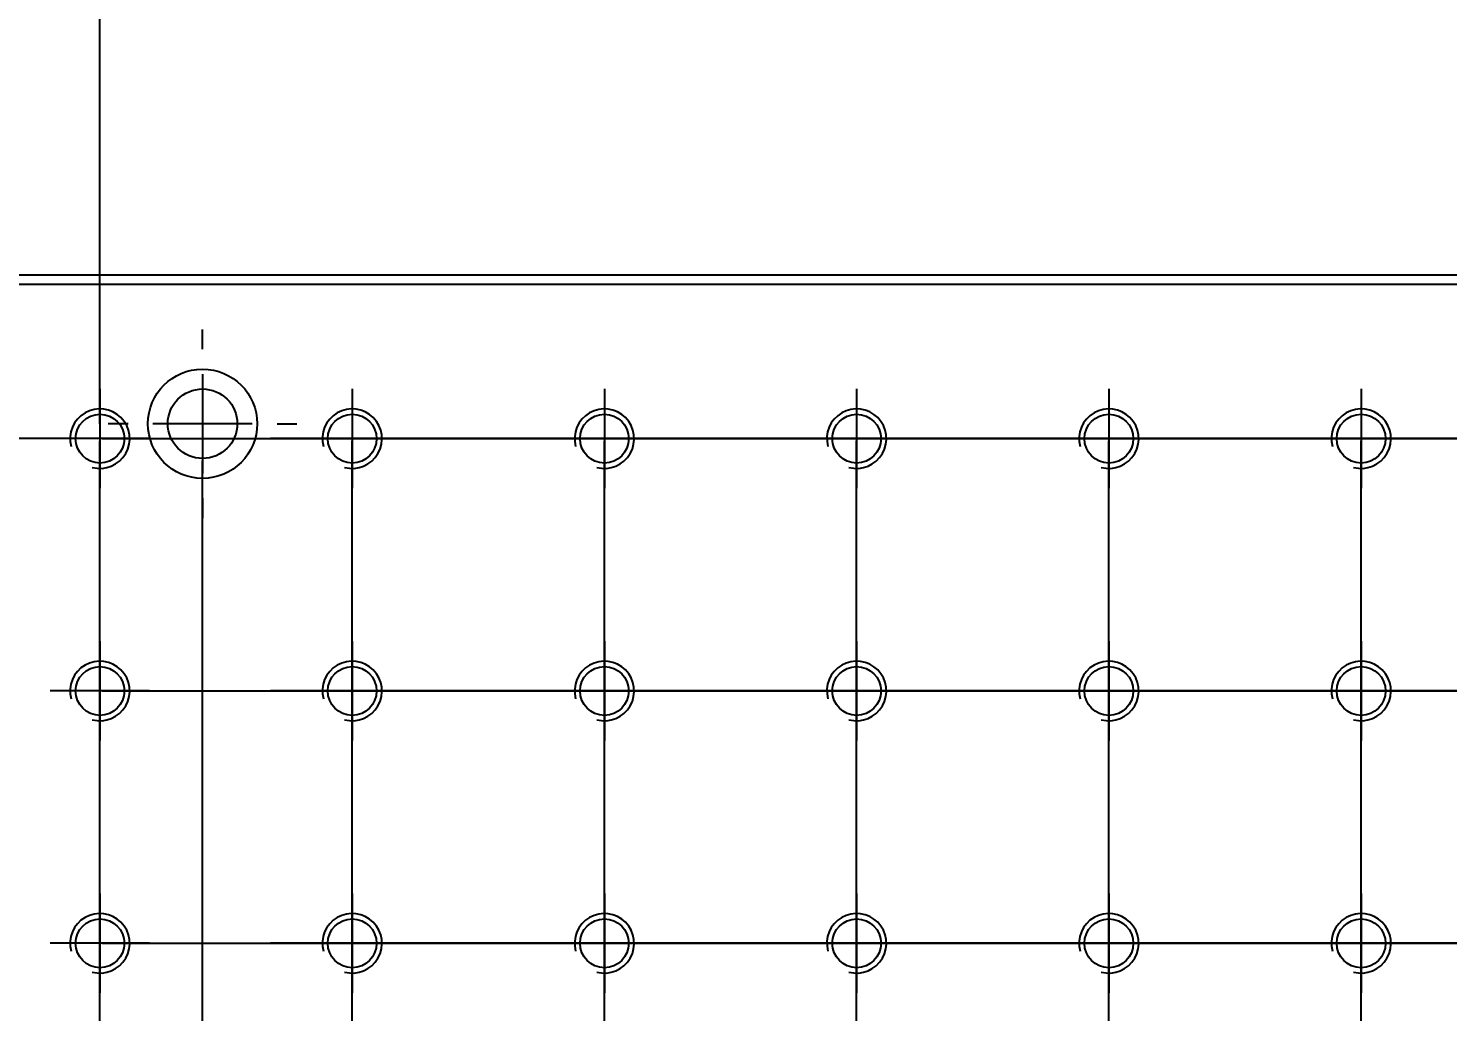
# Model space of a CAD drawing. Header units: millimetres. Extents: x 0 to 416, y -34 to 292.
# Drawn here: x 141.4 to 212.9, y 132.9 to 182.4 of the extents above; entities that cross this region are included whole.
import ezdxf
from ezdxf import colors
from ezdxf.entities.mleader import LeaderData, LeaderLine
from ezdxf.enums import TextEntityAlignment as Align
from ezdxf.lldxf.tags import DXFTag
from ezdxf.math import Vec2, Vec3

# ---------------------------------------------------------------- set-up
doc = ezdxf.new("R2010")
doc.units = ezdxf.units.MM
for name, color, linetype in [('Default', 7, 'Continuous'), ('LOGO', 7, 'Continuous'), ('MEC-000096833', 7, 'Continuous'), ('Template', 7, 'Continuous')]:
    doc.layers.add(name, color=color, linetype=linetype)
doc.styles.add('SEACAD_Arial', font='')
doc.styles.add('SEACAD_ArialB', font='arialbd.ttf')
doc.styles.get('SEACAD_Arial').set_extended_font_data('Arial')
tags = doc.linetypes.add('CENTER2', pattern=[28.575, 19.05, -3.175, 3.175, -3.175]).pattern_tags.tags
tags[10:11] = [DXFTag(74, 4), DXFTag(75, 0), DXFTag(340, '0'), DXFTag(46, 0.0), DXFTag(50, 0.0), DXFTag(44, 0.0), DXFTag(45, 0.0)]
tags[8:9] = [DXFTag(74, 4), DXFTag(75, 0), DXFTag(340, '0'), DXFTag(46, 0.0), DXFTag(50, 0.0), DXFTag(44, 0.0), DXFTag(45, 0.0)]
tags[6:7] = [DXFTag(74, 4), DXFTag(75, 0), DXFTag(340, '0'), DXFTag(46, 0.0), DXFTag(50, 0.0), DXFTag(44, 0.0), DXFTag(45, 0.0)]
tags[4:5] = [DXFTag(74, 4), DXFTag(75, 0), DXFTag(340, '0'), DXFTag(46, 0.0), DXFTag(50, 0.0), DXFTag(44, 0.0), DXFTag(45, 0.0)]
doc.dimstyles.new('Call', dxfattribs={"dimtxt": 2.5, "dimasz": 2.5, "dimexe": 0.875, "dimexo": 0.75, "dimtad": 1, "dimdec": 3, "dimlfac": 2, "dimdsep": 46, "dimtxsty": 'SEACAD_Arial', "dimblk1": '_SE_FILLED', "dimblk2": '_SE_FILLED', "dimsah": 1, "dimcen": 1.25, "dimadec": 3, "dimazin": 0, "dimtfac": 0.5, "dimtdec": 4, "dimtmove": 0, "dimatfit": 3, "dimfxl": 1, "dimarcsym": 0})

# ---------------------------------------------------------------- blocks, each defined once
blk = doc.blocks.new('SEANNOT_GROUP3')
at = {"layer": 'Default', "color": 7, "linetype": 'CENTER2'}
for p, q in [((144.998, 138.862), (144.998, 133.862)), ((147.498, 136.362), (142.498, 136.362))]:
    blk.add_line(p, q, dxfattribs=at)
blk = doc.blocks.new('SEANNOT_GROUP4')
at = {"layer": 'Default', "color": 7, "linetype": 'CENTER2'}
for p, q in [((144.998, 151.562), (144.998, 146.562)), ((147.498, 149.062), (142.498, 149.062))]:
    blk.add_line(p, q, dxfattribs=at)
blk = doc.blocks.new('SEANNOT_GROUP5')
at = {"layer": 'Default', "color": 7, "linetype": 'CENTER2'}
for p, q in [((144.998, 164.262), (144.998, 159.262)), ((147.498, 161.762), (142.498, 161.762))]:
    blk.add_line(p, q, dxfattribs=at)
blk = doc.blocks.new('SEANNOT_GROUP9')
at = {"layer": 'Default', "color": 7, "linetype": 'CENTER2'}
for p, q in [((157.698, 138.862), (157.698, 133.862)), ((160.198, 136.362), (155.198, 136.362))]:
    blk.add_line(p, q, dxfattribs=at)
blk = doc.blocks.new('SEANNOT_GROUP10')
at = {"layer": 'Default', "color": 7, "linetype": 'CENTER2'}
for p, q in [((157.698, 151.562), (157.698, 146.562)), ((160.198, 149.062), (155.198, 149.062))]:
    blk.add_line(p, q, dxfattribs=at)
blk = doc.blocks.new('SEANNOT_GROUP11')
at = {"layer": 'Default', "color": 7, "linetype": 'CENTER2'}
for p, q in [((157.698, 164.262), (157.698, 159.262)), ((160.198, 161.762), (155.198, 161.762))]:
    blk.add_line(p, q, dxfattribs=at)
blk = doc.blocks.new('SEANNOT_GROUP15')
at = {"layer": 'Default', "color": 7, "linetype": 'CENTER2'}
for p, q in [((170.398, 138.862), (170.398, 133.862)), ((172.898, 136.362), (167.898, 136.362))]:
    blk.add_line(p, q, dxfattribs=at)
blk = doc.blocks.new('SEANNOT_GROUP16')
at = {"layer": 'Default', "color": 7, "linetype": 'CENTER2'}
for p, q in [((170.398, 151.562), (170.398, 146.562)), ((172.898, 149.062), (167.898, 149.062))]:
    blk.add_line(p, q, dxfattribs=at)
blk = doc.blocks.new('SEANNOT_GROUP17')
at = {"layer": 'Default', "color": 7, "linetype": 'CENTER2'}
for p, q in [((170.398, 164.262), (170.398, 159.262)), ((172.898, 161.762), (167.898, 161.762))]:
    blk.add_line(p, q, dxfattribs=at)
blk = doc.blocks.new('SEANNOT_GROUP21')
at = {"layer": 'Default', "color": 7, "linetype": 'CENTER2'}
for p, q in [((183.098, 138.862), (183.098, 133.862)), ((185.598, 136.362), (180.598, 136.362))]:
    blk.add_line(p, q, dxfattribs=at)
blk = doc.blocks.new('SEANNOT_GROUP22')
at = {"layer": 'Default', "color": 7, "linetype": 'CENTER2'}
for p, q in [((183.098, 151.562), (183.098, 146.562)), ((185.598, 149.062), (180.598, 149.062))]:
    blk.add_line(p, q, dxfattribs=at)
blk = doc.blocks.new('SEANNOT_GROUP23')
at = {"layer": 'Default', "color": 7, "linetype": 'CENTER2'}
for p, q in [((183.098, 164.262), (183.098, 159.262)), ((185.598, 161.762), (180.598, 161.762))]:
    blk.add_line(p, q, dxfattribs=at)
blk = doc.blocks.new('SEANNOT_GROUP27')
at = {"layer": 'Default', "color": 7, "linetype": 'CENTER2'}
for p, q in [((195.798, 138.862), (195.798, 133.862)), ((198.298, 136.362), (193.298, 136.362))]:
    blk.add_line(p, q, dxfattribs=at)
blk = doc.blocks.new('SEANNOT_GROUP28')
at = {"layer": 'Default', "color": 7, "linetype": 'CENTER2'}
for p, q in [((195.798, 151.562), (195.798, 146.562)), ((198.298, 149.062), (193.298, 149.062))]:
    blk.add_line(p, q, dxfattribs=at)
blk = doc.blocks.new('SEANNOT_GROUP29')
at = {"layer": 'Default', "color": 7, "linetype": 'CENTER2'}
for p, q in [((195.798, 164.262), (195.798, 159.262)), ((198.298, 161.762), (193.298, 161.762))]:
    blk.add_line(p, q, dxfattribs=at)
blk = doc.blocks.new('SEANNOT_GROUP33')
at = {"layer": 'Default', "color": 7, "linetype": 'CENTER2'}
for p, q in [((208.498, 138.862), (208.498, 133.862)), ((210.998, 136.362), (205.998, 136.362))]:
    blk.add_line(p, q, dxfattribs=at)
blk = doc.blocks.new('SEANNOT_GROUP34')
at = {"layer": 'Default', "color": 7, "linetype": 'CENTER2'}
for p, q in [((208.498, 151.562), (208.498, 146.562)), ((210.998, 149.062), (205.998, 149.062))]:
    blk.add_line(p, q, dxfattribs=at)
blk = doc.blocks.new('SEANNOT_GROUP35')
at = {"layer": 'Default', "color": 7, "linetype": 'CENTER2'}
for p, q in [((208.498, 164.262), (208.498, 159.262)), ((210.998, 161.762), (205.998, 161.762))]:
    blk.add_line(p, q, dxfattribs=at)
blk = doc.blocks.new('SEANNOT_GROUP51')
at = {"layer": 'Default', "color": 7, "linetype": 'CENTER2'}
for p, q in [((157.698, 138.862), (157.698, 133.862)), ((160.198, 136.362), (155.198, 136.362))]:
    blk.add_line(p, q, dxfattribs=at)
blk = doc.blocks.new('SEANNOT_GROUP52')
at = {"layer": 'Default', "color": 7, "linetype": 'CENTER2'}
for p, q in [((157.698, 151.562), (157.698, 146.562)), ((160.198, 149.062), (155.198, 149.062))]:
    blk.add_line(p, q, dxfattribs=at)
blk = doc.blocks.new('SEANNOT_GROUP53')
at = {"layer": 'Default', "color": 7, "linetype": 'CENTER2'}
for p, q in [((157.698, 164.262), (157.698, 159.262)), ((160.198, 161.762), (155.198, 161.762))]:
    blk.add_line(p, q, dxfattribs=at)
blk = doc.blocks.new('SEANNOT_GROUP57')
at = {"layer": 'Default', "color": 7, "linetype": 'CENTER2'}
for p, q in [((170.398, 138.862), (170.398, 133.862)), ((172.898, 136.362), (167.898, 136.362))]:
    blk.add_line(p, q, dxfattribs=at)
blk = doc.blocks.new('SEANNOT_GROUP58')
at = {"layer": 'Default', "color": 7, "linetype": 'CENTER2'}
for p, q in [((170.398, 151.562), (170.398, 146.562)), ((172.898, 149.062), (167.898, 149.062))]:
    blk.add_line(p, q, dxfattribs=at)
blk = doc.blocks.new('SEANNOT_GROUP59')
at = {"layer": 'Default', "color": 7, "linetype": 'CENTER2'}
for p, q in [((170.398, 164.262), (170.398, 159.262)), ((172.898, 161.762), (167.898, 161.762))]:
    blk.add_line(p, q, dxfattribs=at)
blk = doc.blocks.new('SEANNOT_GROUP63')
at = {"layer": 'Default', "color": 7, "linetype": 'CENTER2'}
for p, q in [((183.098, 138.862), (183.098, 133.862)), ((185.598, 136.362), (180.598, 136.362))]:
    blk.add_line(p, q, dxfattribs=at)
blk = doc.blocks.new('SEANNOT_GROUP64')
at = {"layer": 'Default', "color": 7, "linetype": 'CENTER2'}
for p, q in [((183.098, 151.562), (183.098, 146.562)), ((185.598, 149.062), (180.598, 149.062))]:
    blk.add_line(p, q, dxfattribs=at)
blk = doc.blocks.new('SEANNOT_GROUP65')
at = {"layer": 'Default', "color": 7, "linetype": 'CENTER2'}
for p, q in [((183.098, 164.262), (183.098, 159.262)), ((185.598, 161.762), (180.598, 161.762))]:
    blk.add_line(p, q, dxfattribs=at)
blk = doc.blocks.new('SEANNOT_GROUP69')
at = {"layer": 'Default', "color": 7, "linetype": 'CENTER2'}
for p, q in [((195.798, 138.862), (195.798, 133.862)), ((198.298, 136.362), (193.298, 136.362))]:
    blk.add_line(p, q, dxfattribs=at)
blk = doc.blocks.new('SEANNOT_GROUP70')
at = {"layer": 'Default', "color": 7, "linetype": 'CENTER2'}
for p, q in [((195.798, 151.562), (195.798, 146.562)), ((198.298, 149.062), (193.298, 149.062))]:
    blk.add_line(p, q, dxfattribs=at)
blk = doc.blocks.new('SEANNOT_GROUP71')
at = {"layer": 'Default', "color": 7, "linetype": 'CENTER2'}
for p, q in [((195.798, 164.262), (195.798, 159.262)), ((198.298, 161.762), (193.298, 161.762))]:
    blk.add_line(p, q, dxfattribs=at)
blk = doc.blocks.new('SEANNOT_GROUP75')
at = {"layer": 'Default', "color": 7, "linetype": 'CENTER2'}
for p, q in [((208.498, 138.862), (208.498, 133.862)), ((210.998, 136.362), (205.998, 136.362))]:
    blk.add_line(p, q, dxfattribs=at)
blk = doc.blocks.new('SEANNOT_GROUP76')
at = {"layer": 'Default', "color": 7, "linetype": 'CENTER2'}
for p, q in [((208.498, 151.562), (208.498, 146.562)), ((210.998, 149.062), (205.998, 149.062))]:
    blk.add_line(p, q, dxfattribs=at)
blk = doc.blocks.new('SEANNOT_GROUP77')
at = {"layer": 'Default', "color": 7, "linetype": 'CENTER2'}
for p, q in [((208.498, 164.262), (208.498, 159.262)), ((210.998, 161.762), (205.998, 161.762))]:
    blk.add_line(p, q, dxfattribs=at)
blk = doc.blocks.new('SEANNOT_GROUP92')
at = {"layer": 'Default', "color": 7, "linetype": 'CENTER2'}
blk.add_line((144.998, 123.152), (144.998, 136.258), dxfattribs=at)
blk = doc.blocks.new('SEANNOT_GROUP93')
at = {"layer": 'Default', "color": 7, "linetype": 'CENTER2'}
blk.add_line((144.998, 135.852), (144.998, 148.958), dxfattribs=at)
blk = doc.blocks.new('SEANNOT_GROUP94')
at = {"layer": 'Default', "color": 7, "linetype": 'CENTER2'}
blk.add_line((144.998, 148.552), (144.998, 161.658), dxfattribs=at)
blk = doc.blocks.new('SEANNOT_GROUP97')
at = {"layer": 'Default', "color": 7, "linetype": 'CENTER2'}
blk.add_line((157.698, 123.152), (157.698, 136.258), dxfattribs=at)
blk = doc.blocks.new('SEANNOT_GROUP98')
at = {"layer": 'Default', "color": 7, "linetype": 'CENTER2'}
blk.add_line((157.698, 135.852), (157.698, 148.958), dxfattribs=at)
blk = doc.blocks.new('SEANNOT_GROUP99')
at = {"layer": 'Default', "color": 7, "linetype": 'CENTER2'}
blk.add_line((157.698, 148.552), (157.698, 161.658), dxfattribs=at)
blk = doc.blocks.new('SEANNOT_GROUP102')
at = {"layer": 'Default', "color": 7, "linetype": 'CENTER2'}
blk.add_line((170.398, 123.152), (170.398, 136.258), dxfattribs=at)
blk = doc.blocks.new('SEANNOT_GROUP103')
at = {"layer": 'Default', "color": 7, "linetype": 'CENTER2'}
blk.add_line((170.398, 135.852), (170.398, 148.958), dxfattribs=at)
blk = doc.blocks.new('SEANNOT_GROUP104')
at = {"layer": 'Default', "color": 7, "linetype": 'CENTER2'}
blk.add_line((170.398, 148.552), (170.398, 161.658), dxfattribs=at)
blk = doc.blocks.new('SEANNOT_GROUP107')
at = {"layer": 'Default', "color": 7, "linetype": 'CENTER2'}
blk.add_line((183.098, 123.152), (183.098, 136.258), dxfattribs=at)
blk = doc.blocks.new('SEANNOT_GROUP108')
at = {"layer": 'Default', "color": 7, "linetype": 'CENTER2'}
blk.add_line((183.098, 135.852), (183.098, 148.958), dxfattribs=at)
blk = doc.blocks.new('SEANNOT_GROUP109')
at = {"layer": 'Default', "color": 7, "linetype": 'CENTER2'}
blk.add_line((183.098, 148.552), (183.098, 161.658), dxfattribs=at)
blk = doc.blocks.new('SEANNOT_GROUP112')
at = {"layer": 'Default', "color": 7, "linetype": 'CENTER2'}
blk.add_line((195.798, 123.152), (195.798, 136.258), dxfattribs=at)
blk = doc.blocks.new('SEANNOT_GROUP113')
at = {"layer": 'Default', "color": 7, "linetype": 'CENTER2'}
blk.add_line((195.798, 135.852), (195.798, 148.958), dxfattribs=at)
blk = doc.blocks.new('SEANNOT_GROUP114')
at = {"layer": 'Default', "color": 7, "linetype": 'CENTER2'}
blk.add_line((195.798, 148.552), (195.798, 161.658), dxfattribs=at)
blk = doc.blocks.new('SEANNOT_GROUP117')
at = {"layer": 'Default', "color": 7, "linetype": 'CENTER2'}
blk.add_line((208.498, 123.152), (208.498, 136.258), dxfattribs=at)
blk = doc.blocks.new('SEANNOT_GROUP118')
at = {"layer": 'Default', "color": 7, "linetype": 'CENTER2'}
blk.add_line((208.498, 135.852), (208.498, 148.958), dxfattribs=at)
blk = doc.blocks.new('SEANNOT_GROUP119')
at = {"layer": 'Default', "color": 7, "linetype": 'CENTER2'}
blk.add_line((208.498, 148.552), (208.498, 161.658), dxfattribs=at)
blk = doc.blocks.new('SEANNOT_GROUP132')
at = {"layer": 'Default', "color": 7, "linetype": 'CENTER2'}
blk.add_line((157.698, 123.152), (157.698, 136.258), dxfattribs=at)
blk = doc.blocks.new('SEANNOT_GROUP133')
at = {"layer": 'Default', "color": 7, "linetype": 'CENTER2'}
blk.add_line((157.698, 135.852), (157.698, 148.958), dxfattribs=at)
blk = doc.blocks.new('SEANNOT_GROUP134')
at = {"layer": 'Default', "color": 7, "linetype": 'CENTER2'}
blk.add_line((157.698, 148.552), (157.698, 161.658), dxfattribs=at)
blk = doc.blocks.new('SEANNOT_GROUP137')
at = {"layer": 'Default', "color": 7, "linetype": 'CENTER2'}
blk.add_line((170.398, 123.152), (170.398, 136.258), dxfattribs=at)
blk = doc.blocks.new('SEANNOT_GROUP138')
at = {"layer": 'Default', "color": 7, "linetype": 'CENTER2'}
blk.add_line((170.398, 135.852), (170.398, 148.958), dxfattribs=at)
blk = doc.blocks.new('SEANNOT_GROUP139')
at = {"layer": 'Default', "color": 7, "linetype": 'CENTER2'}
blk.add_line((170.398, 148.552), (170.398, 161.658), dxfattribs=at)
blk = doc.blocks.new('SEANNOT_GROUP142')
at = {"layer": 'Default', "color": 7, "linetype": 'CENTER2'}
blk.add_line((183.098, 123.152), (183.098, 136.258), dxfattribs=at)
blk = doc.blocks.new('SEANNOT_GROUP143')
at = {"layer": 'Default', "color": 7, "linetype": 'CENTER2'}
blk.add_line((183.098, 135.852), (183.098, 148.958), dxfattribs=at)
blk = doc.blocks.new('SEANNOT_GROUP144')
at = {"layer": 'Default', "color": 7, "linetype": 'CENTER2'}
blk.add_line((183.098, 148.552), (183.098, 161.658), dxfattribs=at)
blk = doc.blocks.new('SEANNOT_GROUP147')
at = {"layer": 'Default', "color": 7, "linetype": 'CENTER2'}
blk.add_line((195.798, 123.152), (195.798, 136.258), dxfattribs=at)
blk = doc.blocks.new('SEANNOT_GROUP148')
at = {"layer": 'Default', "color": 7, "linetype": 'CENTER2'}
blk.add_line((195.798, 135.852), (195.798, 148.958), dxfattribs=at)
blk = doc.blocks.new('SEANNOT_GROUP149')
at = {"layer": 'Default', "color": 7, "linetype": 'CENTER2'}
blk.add_line((195.798, 148.552), (195.798, 161.658), dxfattribs=at)
blk = doc.blocks.new('SEANNOT_GROUP152')
at = {"layer": 'Default', "color": 7, "linetype": 'CENTER2'}
blk.add_line((208.498, 123.152), (208.498, 136.258), dxfattribs=at)
blk = doc.blocks.new('SEANNOT_GROUP153')
at = {"layer": 'Default', "color": 7, "linetype": 'CENTER2'}
blk.add_line((208.498, 135.852), (208.498, 148.958), dxfattribs=at)
blk = doc.blocks.new('SEANNOT_GROUP154')
at = {"layer": 'Default', "color": 7, "linetype": 'CENTER2'}
blk.add_line((208.498, 148.552), (208.498, 161.658), dxfattribs=at)
blk = doc.blocks.new('SEANNOT_GROUP196')
at = {"layer": 'Default', "color": 7, "linetype": 'CENTER2'}
blk.add_line((145.103, 136.362), (157.594, 136.362), dxfattribs=at)
blk = doc.blocks.new('SEANNOT_GROUP197')
at = {"layer": 'Default', "color": 7, "linetype": 'CENTER2'}
blk.add_line((157.188, 136.362), (170.294, 136.362), dxfattribs=at)
blk = doc.blocks.new('SEANNOT_GROUP198')
at = {"layer": 'Default', "color": 7, "linetype": 'CENTER2'}
blk.add_line((169.888, 136.362), (182.994, 136.362), dxfattribs=at)
blk = doc.blocks.new('SEANNOT_GROUP199')
at = {"layer": 'Default', "color": 7, "linetype": 'CENTER2'}
blk.add_line((182.588, 136.362), (195.694, 136.362), dxfattribs=at)
blk = doc.blocks.new('SEANNOT_GROUP200')
at = {"layer": 'Default', "color": 7, "linetype": 'CENTER2'}
blk.add_line((195.288, 136.362), (208.394, 136.362), dxfattribs=at)
blk = doc.blocks.new('SEANNOT_GROUP201')
at = {"layer": 'Default', "color": 7, "linetype": 'CENTER2'}
blk.add_line((207.988, 136.362), (221.094, 136.362), dxfattribs=at)
blk = doc.blocks.new('SEANNOT_GROUP203')
at = {"layer": 'Default', "color": 7, "linetype": 'CENTER2'}
blk.add_line((237.388, 136.362), (153.594, 136.362), dxfattribs=at)
blk = doc.blocks.new('SEANNOT_GROUP204')
at = {"layer": 'Default', "color": 7, "linetype": 'CENTER2'}
blk.add_line((157.188, 136.362), (170.294, 136.362), dxfattribs=at)
blk = doc.blocks.new('SEANNOT_GROUP205')
at = {"layer": 'Default', "color": 7, "linetype": 'CENTER2'}
blk.add_line((169.888, 136.362), (182.994, 136.362), dxfattribs=at)
blk = doc.blocks.new('SEANNOT_GROUP206')
at = {"layer": 'Default', "color": 7, "linetype": 'CENTER2'}
blk.add_line((182.588, 136.362), (195.694, 136.362), dxfattribs=at)
blk = doc.blocks.new('SEANNOT_GROUP207')
at = {"layer": 'Default', "color": 7, "linetype": 'CENTER2'}
blk.add_line((195.288, 136.362), (208.394, 136.362), dxfattribs=at)
blk = doc.blocks.new('SEANNOT_GROUP208')
at = {"layer": 'Default', "color": 7, "linetype": 'CENTER2'}
blk.add_line((207.988, 136.362), (221.094, 136.362), dxfattribs=at)
blk = doc.blocks.new('SEANNOT_GROUP210')
at = {"layer": 'Default', "color": 7, "linetype": 'CENTER2'}
blk.add_line((145.103, 149.062), (157.594, 149.062), dxfattribs=at)
blk = doc.blocks.new('SEANNOT_GROUP211')
at = {"layer": 'Default', "color": 7, "linetype": 'CENTER2'}
blk.add_line((157.188, 149.062), (170.294, 149.062), dxfattribs=at)
blk = doc.blocks.new('SEANNOT_GROUP212')
at = {"layer": 'Default', "color": 7, "linetype": 'CENTER2'}
blk.add_line((169.888, 149.062), (182.994, 149.062), dxfattribs=at)
blk = doc.blocks.new('SEANNOT_GROUP213')
at = {"layer": 'Default', "color": 7, "linetype": 'CENTER2'}
blk.add_line((182.588, 149.062), (195.694, 149.062), dxfattribs=at)
blk = doc.blocks.new('SEANNOT_GROUP214')
at = {"layer": 'Default', "color": 7, "linetype": 'CENTER2'}
blk.add_line((195.288, 149.062), (208.394, 149.062), dxfattribs=at)
blk = doc.blocks.new('SEANNOT_GROUP215')
at = {"layer": 'Default', "color": 7, "linetype": 'CENTER2'}
blk.add_line((207.988, 149.062), (221.094, 149.062), dxfattribs=at)
blk = doc.blocks.new('SEANNOT_GROUP217')
at = {"layer": 'Default', "color": 7, "linetype": 'CENTER2'}
blk.add_line((237.388, 149.062), (153.594, 149.062), dxfattribs=at)
blk = doc.blocks.new('SEANNOT_GROUP218')
at = {"layer": 'Default', "color": 7, "linetype": 'CENTER2'}
blk.add_line((157.188, 149.062), (170.294, 149.062), dxfattribs=at)
blk = doc.blocks.new('SEANNOT_GROUP219')
at = {"layer": 'Default', "color": 7, "linetype": 'CENTER2'}
blk.add_line((169.888, 149.062), (182.994, 149.062), dxfattribs=at)
blk = doc.blocks.new('SEANNOT_GROUP220')
at = {"layer": 'Default', "color": 7, "linetype": 'CENTER2'}
blk.add_line((182.588, 149.062), (195.694, 149.062), dxfattribs=at)
blk = doc.blocks.new('SEANNOT_GROUP221')
at = {"layer": 'Default', "color": 7, "linetype": 'CENTER2'}
blk.add_line((195.288, 149.062), (208.394, 149.062), dxfattribs=at)
blk = doc.blocks.new('SEANNOT_GROUP222')
at = {"layer": 'Default', "color": 7, "linetype": 'CENTER2'}
blk.add_line((207.988, 149.062), (221.094, 149.062), dxfattribs=at)
blk = doc.blocks.new('SEANNOT_GROUP224')
at = {"layer": 'Default', "color": 7, "linetype": 'CENTER2'}
blk.add_line((145.103, 161.762), (157.594, 161.762), dxfattribs=at)
blk = doc.blocks.new('SEANNOT_GROUP225')
at = {"layer": 'Default', "color": 7, "linetype": 'CENTER2'}
blk.add_line((157.188, 161.762), (170.294, 161.762), dxfattribs=at)
blk = doc.blocks.new('SEANNOT_GROUP226')
at = {"layer": 'Default', "color": 7, "linetype": 'CENTER2'}
blk.add_line((169.888, 161.762), (182.994, 161.762), dxfattribs=at)
blk = doc.blocks.new('SEANNOT_GROUP227')
at = {"layer": 'Default', "color": 7, "linetype": 'CENTER2'}
blk.add_line((182.588, 161.762), (195.694, 161.762), dxfattribs=at)
blk = doc.blocks.new('SEANNOT_GROUP228')
at = {"layer": 'Default', "color": 7, "linetype": 'CENTER2'}
blk.add_line((195.288, 161.762), (208.394, 161.762), dxfattribs=at)
blk = doc.blocks.new('SEANNOT_GROUP229')
at = {"layer": 'Default', "color": 7, "linetype": 'CENTER2'}
blk.add_line((207.988, 161.762), (221.094, 161.762), dxfattribs=at)
blk = doc.blocks.new('SEANNOT_GROUP231')
at = {"layer": 'Default', "color": 7, "linetype": 'CENTER2'}
blk.add_line((237.388, 161.762), (153.594, 161.762), dxfattribs=at)
blk = doc.blocks.new('SEANNOT_GROUP232')
at = {"layer": 'Default', "color": 7, "linetype": 'CENTER2'}
blk.add_line((157.188, 161.762), (170.294, 161.762), dxfattribs=at)
blk = doc.blocks.new('SEANNOT_GROUP233')
at = {"layer": 'Default', "color": 7, "linetype": 'CENTER2'}
blk.add_line((169.888, 161.762), (182.994, 161.762), dxfattribs=at)
blk = doc.blocks.new('SEANNOT_GROUP234')
at = {"layer": 'Default', "color": 7, "linetype": 'CENTER2'}
blk.add_line((182.588, 161.762), (195.694, 161.762), dxfattribs=at)
blk = doc.blocks.new('SEANNOT_GROUP235')
at = {"layer": 'Default', "color": 7, "linetype": 'CENTER2'}
blk.add_line((195.288, 161.762), (208.394, 161.762), dxfattribs=at)
blk = doc.blocks.new('SEANNOT_GROUP236')
at = {"layer": 'Default', "color": 7, "linetype": 'CENTER2'}
blk.add_line((207.988, 161.762), (221.094, 161.762), dxfattribs=at)
blk = doc.blocks.new('SEANNOT_GROUP242')
at = {"layer": 'Default', "color": 7, "linetype": 'CENTER2'}
for p, q in [((150.165, 166.262), (150.165, 167.262)), ((150.165, 165.012), (150.165, 160.012)), ((146.415, 162.512), (145.415, 162.512)), ((152.665, 162.512), (147.665, 162.512)), ((153.915, 162.512), (154.915, 162.512)), ((150.165, 158.762), (150.165, 157.762))]:
    blk.add_line(p, q, dxfattribs=at)
blk = doc.blocks.new('SEANNOT_GROUP251')
at = {"layer": 'Default', "color": 7, "linetype": 'CENTER2'}
blk.add_line((150.165, 99.387), (150.165, 160.637), dxfattribs=at)
blk = doc.blocks.new('SE')
at = {"layer": 'MEC-000096833', "color": 7, "linetype": 'Continuous'}
for p, q in [((139.248, 170.012), (256.748, 170.012)), ((256.748, 169.512), (139.248, 169.512))]:
    blk.add_line(p, q, dxfattribs=at)
for centre, radius in [((150.165, 162.512), 2.75), ((150.165, 162.512), 1.75), ((144.998, 161.762), 1.229), ((157.698, 161.762), 1.229), ((170.398, 161.762), 1.229), ((183.098, 161.762), 1.229), ((195.798, 161.762), 1.229), ((208.498, 161.762), 1.229), ((144.998, 149.062), 1.229), ((157.698, 149.062), 1.229), ((170.398, 149.062), 1.229), ((183.098, 149.062), 1.229), ((195.798, 149.062), 1.229), ((208.498, 149.062), 1.229), ((144.998, 136.362), 1.229), ((157.698, 136.362), 1.229), ((170.398, 136.362), 1.229), ((183.098, 136.362), 1.229), ((195.798, 136.362), 1.229), ((208.498, 136.362), 1.229)]:
    blk.add_circle(centre, radius, dxfattribs=at)
for centre in [(144.998, 161.762), (157.698, 161.762), (170.398, 161.762), (183.098, 161.762), (195.798, 161.762), (208.498, 161.762), (144.998, 149.062), (157.698, 149.062), (170.398, 149.062), (183.098, 149.062), (195.798, 149.062), (208.498, 149.062), (144.998, 136.362), (157.698, 136.362), (170.398, 136.362), (183.098, 136.362), (195.798, 136.362), (208.498, 136.362)]:
    blk.add_arc(centre, 1.5, 255, 195, dxfattribs=at)
blk = doc.blocks.new('DMBLK78')
at = {"layer": 'Default', "linetype": 'Continuous'}
for points in [[(136.748, 208.168), (134.248, 207.751), (136.748, 207.335)], [(142.498, 208.168), (142.498, 207.335), (144.998, 207.751)]]:
    blk.add_hatch(color=7, dxfattribs=at).paths.add_polyline_path(points)
at = {"layer": 'Default', "color": 7, "linetype": 'Continuous'}
for p, q in [((134.248, 165.762), (134.248, 208.626)), ((144.998, 165.741), (144.998, 208.626)), ((144.998, 207.751), (134.248, 207.751))]:
    blk.add_line(p, q, dxfattribs=at)
at = {"layer": 'Default', "color": 7, "linetype": 'Continuous', "style": 'SEACAD_ArialB'}
blk.add_text('21.5', height=2.5, dxfattribs=at).set_placement((136.318, 210.876), align=Align.TOP_LEFT)
blk = doc.blocks.new('_SE_FILLED')
at = {"color": 0}
blk.add_line((0, 0), (-1, 0), dxfattribs=at)
blk.add_solid([(0, 0), (-1, -0.1665), (-1, 0.1665), (0, 0)], dxfattribs=at)
blk = doc.blocks.new('DMBLK79')
at = {"layer": 'Default', "linetype": 'Continuous'}
for points in [[(75.001, 159.262), (75.834, 159.262), (75.418, 161.762)], [(75.001, 100.762), (75.418, 98.262), (75.834, 100.762)]]:
    blk.add_hatch(color=7, dxfattribs=at).paths.add_polyline_path(points)
at = {"layer": 'Default', "color": 7, "linetype": 'Continuous'}
for p, q in [((141.019, 161.762), (74.543, 161.762)), ((75.418, 161.762), (75.418, 98.262)), ((141.019, 98.262), (74.543, 98.262))]:
    blk.add_line(p, q, dxfattribs=at)
at = {"layer": 'Default', "color": 7, "linetype": 'Continuous', "style": 'SEACAD_ArialB'}
for s, p in [(')', (72.293, 140.484)), ('127', (72.293, 134.318)), ('25.4x5( = ', (72.293, 118.373))]:
    blk.add_text(s, height=2.5, rotation=90, dxfattribs=at).set_placement(p, align=Align.TOP_LEFT)
blk = doc.blocks.new('DMBLK81')
at = {"layer": 'Default', "linetype": 'Continuous'}
for points in [[(75.001, 167.512), (75.834, 167.512), (75.418, 170.012)], [(75.001, 164.262), (75.418, 161.762), (75.834, 164.262)]]:
    blk.add_hatch(color=7, dxfattribs=at).paths.add_polyline_path(points)
at = {"layer": 'Default', "color": 7, "linetype": 'Continuous'}
for p, q in [((138.498, 170.012), (74.543, 170.012)), ((75.418, 170.012), (75.418, 161.762)), ((144.248, 161.762), (74.543, 161.762))]:
    blk.add_line(p, q, dxfattribs=at)
at = {"layer": 'Default', "color": 7, "linetype": 'Continuous', "style": 'SEACAD_ArialB'}
blk.add_text('16.5', height=2.5, rotation=90, dxfattribs=at).set_placement((72.293, 162.582), align=Align.TOP_LEFT)
blk = doc.blocks.new('DMBLK82')
at = {"layer": 'Default', "linetype": 'Continuous'}
for points in [[(147.498, 208.168), (144.998, 207.751), (147.498, 207.335)], [(244.098, 208.168), (244.098, 207.335), (246.598, 207.751)]]:
    blk.add_hatch(color=7, dxfattribs=at).paths.add_polyline_path(points)
at = {"layer": 'Default', "color": 7, "linetype": 'Continuous'}
for p, q in [((144.998, 162.512), (144.998, 208.626)), ((246.598, 162.512), (246.598, 208.626)), ((144.998, 207.751), (246.598, 207.751))]:
    blk.add_line(p, q, dxfattribs=at)
at = {"layer": 'Default', "color": 7, "linetype": 'Continuous', "style": 'SEACAD_ArialB'}
for s, p in [('25.4 x 8 (=', (182.271, 210.876)), ('203.2', (199.16, 210.876)), (')', (208.16, 210.876))]:
    blk.add_text(s, height=2.5, dxfattribs=at).set_placement(p, align=Align.TOP_LEFT)
blk = doc.blocks.new('DMBLK83')
at = {"layer": 'Default', "linetype": 'Continuous'}
for points in [[(136.748, 215.668), (134.248, 215.251), (136.748, 214.835)], [(259.248, 215.668), (259.248, 214.835), (261.748, 215.251)]]:
    blk.add_hatch(color=7, dxfattribs=at).paths.add_polyline_path(points)
at = {"layer": 'Default', "color": 7, "linetype": 'Continuous'}
for p, q in [((134.248, 165.762), (134.248, 216.126)), ((261.748, 165.762), (261.748, 216.126)), ((134.248, 215.251), (261.748, 215.251))]:
    blk.add_line(p, q, dxfattribs=at)
at = {"layer": 'Default', "color": 7, "linetype": 'Continuous', "style": 'SEACAD_ArialB'}
blk.add_text('255', height=2.5, dxfattribs=at).set_placement((195.165, 218.376), align=Align.TOP_LEFT)
blk = doc.blocks.new('_DOT')
at = {"color": 0, "linetype": 'ByBlock', "lineweight": -2}
blk.add_line((-0.5, 0), (-1, 0), dxfattribs=at)
at = {"color": 0, "linetype": 'ByBlock', "const_width": 0.5}
blk.add_lwpolyline([(-0.25, 0, 1), (0.25, 0, 1)], format="xyb", close=True, dxfattribs=at)

msp = doc.modelspace()

# ---------------------------------------------------------------- block references
at = {"layer": 'Default'}
for name in ['SE', 'SEANNOT_GROUP242', 'SEANNOT_GROUP5', 'SEANNOT_GROUP11', 'SEANNOT_GROUP53', 'SEANNOT_GROUP17', 'SEANNOT_GROUP59', 'SEANNOT_GROUP23', 'SEANNOT_GROUP65', 'SEANNOT_GROUP29', 'SEANNOT_GROUP71', 'SEANNOT_GROUP35', 'SEANNOT_GROUP77', 'SEANNOT_GROUP94', 'SEANNOT_GROUP224', 'SEANNOT_GROUP231', 'SEANNOT_GROUP225', 'SEANNOT_GROUP232', 'SEANNOT_GROUP99', 'SEANNOT_GROUP134', 'SEANNOT_GROUP226', 'SEANNOT_GROUP233', 'SEANNOT_GROUP104', 'SEANNOT_GROUP139', 'SEANNOT_GROUP227', 'SEANNOT_GROUP234', 'SEANNOT_GROUP109', 'SEANNOT_GROUP144', 'SEANNOT_GROUP228', 'SEANNOT_GROUP235', 'SEANNOT_GROUP114', 'SEANNOT_GROUP149', 'SEANNOT_GROUP229', 'SEANNOT_GROUP236', 'SEANNOT_GROUP119', 'SEANNOT_GROUP154', 'SEANNOT_GROUP251', 'SEANNOT_GROUP4', 'SEANNOT_GROUP10', 'SEANNOT_GROUP52', 'SEANNOT_GROUP16', 'SEANNOT_GROUP58', 'SEANNOT_GROUP22', 'SEANNOT_GROUP64', 'SEANNOT_GROUP28', 'SEANNOT_GROUP70', 'SEANNOT_GROUP34', 'SEANNOT_GROUP76', 'SEANNOT_GROUP93', 'SEANNOT_GROUP210', 'SEANNOT_GROUP217', 'SEANNOT_GROUP211', 'SEANNOT_GROUP218', 'SEANNOT_GROUP98', 'SEANNOT_GROUP133', 'SEANNOT_GROUP212', 'SEANNOT_GROUP219', 'SEANNOT_GROUP103', 'SEANNOT_GROUP138', 'SEANNOT_GROUP213', 'SEANNOT_GROUP220', 'SEANNOT_GROUP108', 'SEANNOT_GROUP143', 'SEANNOT_GROUP214', 'SEANNOT_GROUP221', 'SEANNOT_GROUP113', 'SEANNOT_GROUP148', 'SEANNOT_GROUP215', 'SEANNOT_GROUP222', 'SEANNOT_GROUP118', 'SEANNOT_GROUP153', 'SEANNOT_GROUP3', 'SEANNOT_GROUP9', 'SEANNOT_GROUP51', 'SEANNOT_GROUP15', 'SEANNOT_GROUP57', 'SEANNOT_GROUP21', 'SEANNOT_GROUP63', 'SEANNOT_GROUP27', 'SEANNOT_GROUP69', 'SEANNOT_GROUP33', 'SEANNOT_GROUP75', 'SEANNOT_GROUP92', 'SEANNOT_GROUP196', 'SEANNOT_GROUP203', 'SEANNOT_GROUP197', 'SEANNOT_GROUP204', 'SEANNOT_GROUP97', 'SEANNOT_GROUP132', 'SEANNOT_GROUP198', 'SEANNOT_GROUP205', 'SEANNOT_GROUP102', 'SEANNOT_GROUP137', 'SEANNOT_GROUP199', 'SEANNOT_GROUP206', 'SEANNOT_GROUP107', 'SEANNOT_GROUP142', 'SEANNOT_GROUP200', 'SEANNOT_GROUP207', 'SEANNOT_GROUP112', 'SEANNOT_GROUP147', 'SEANNOT_GROUP201', 'SEANNOT_GROUP208', 'SEANNOT_GROUP117', 'SEANNOT_GROUP152']:
    msp.add_blockref(name, (0, 0), dxfattribs=at)

# ---------------------------------------------------------------- dimensions: what is measured, and where the dimension line sits
at = {"layer": 'Default', "color": 7, "linetype": 'Continuous'}
for base, p1, p2, angle, text, picture, middle, dimtype in [((134.24842, 215.2512), (134.24842, 165.01215), (261.74842, 165.01215), 0, '\\A1;<>', 'DMBLK83', (197.99842, 215.2512), 161), ((144.99842, 207.7512), (144.99842, 161.76215), (246.59842, 161.76215), 0, '\\A1;25.4 x 8 (= <> )', 'DMBLK82', (195.79842, 207.7512), 161), ((75.41768, 161.76215), (139.24842, 170.01215), (144.99842, 161.76215), 90, '\\A1;<>', 'DMBLK81', (75.41768, 165.88715), 160), ((75.41768, 161.76215), (144.99842, 161.76215), (144.99842, 98.26215), 270, '\\A1;25.4x5( = <> )', 'DMBLK79', (75.41768, 130.01215), 161)]:
    dim = msp.add_linear_dim(base=base, p1=p1, p2=p2, angle=angle, text=text, dimstyle='Call', dxfattribs=at)
    dim.commit()
    dim.dimension.update_dxf_attribs({"geometry": picture, "text_midpoint": middle, "dimtype": dimtype})
dim = msp.add_linear_dim(base=(134.24842, 207.7512), p1=(144.99842, 161.76215), p2=(134.24842, 165.01215), text='\\A1;<>', dimstyle='Call', dxfattribs=at)
dim.commit()
dim.dimension.update_dxf_attribs({"geometry": 'DMBLK78', "text_midpoint": (139.62342, 207.7512), "dimtype": 160})

# ---------------------------------------------------------------- leaders
at = {"layer": 'LOGO', "color": 7, "linetype": 'Continuous'}
ml = msp.add_multileader_mtext('Standard', dxfattribs=at)
ml.set_content('{\\pxsm0.9;\\fArial|b0||i0||c0|p34;\\W1.;CONFIDENTIAL\\P}', color=256)
ml.set_leader_properties()
ml.set_arrow_properties(name='DOT')
ml.build(insert=Vec2(0, 0))
ml.multileader.update_dxf_attribs({"leader_type": 0, "text_left_attachment_type": 4, "text_right_attachment_type": 4, "dogleg_length": 0, "arrow_head_size": 2.4})
ctx = ml.context
ctx.base_point, ctx.char_height, ctx.arrow_head_size, ctx.landing_gap_size = Vec3(377.16043, 289.94233), 3, 2.4, 1.05
ctx.left_attachment, ctx.right_attachment = 4, 4
notes = []
notes.append((ctx, [(0, (0, 0, 0), (0, 0), (1, 0), 1, [])]))
ctx.mtext.insert = Vec3(379.16043, 291.46783)
at = {"layer": 'Template', "color": 7, "linetype": 'Continuous'}
ml = msp.add_multileader_mtext('Standard', dxfattribs=at)
ml.set_content('{\\pxsm0.9;\\fArial|b0||i0||c0|p34;\\W1.;C\\P}', color=256)
ml.set_leader_properties()
ml.set_arrow_properties(name='DOT')
ml.build(insert=Vec2(0, 0))
ml.multileader.update_dxf_attribs({"leader_type": 0, "dogleg_length": 0, "arrow_head_size": 1.76})
ctx = ml.context
ctx.base_point, ctx.char_height, ctx.arrow_head_size, ctx.landing_gap_size = Vec3(147.06522, 289.4813), 2.2, 1.76, 0.77
notes.append((ctx, [(0, (0, 0, 0), (0, 0), (1, 0), 1, [])]))
ctx.mtext.insert = Vec3(149.06522, 290.6)
ml = msp.add_multileader_mtext('Standard', dxfattribs=at)
ml.set_content('{\\pxsm0.9;\\fArial|b0||i0||c0|p34;\\W1.;D\\P}', color=256)
ml.set_leader_properties()
ml.set_arrow_properties(name='DOT')
ml.build(insert=Vec2(0, 0))
ml.multileader.update_dxf_attribs({"leader_type": 0, "dogleg_length": 0, "arrow_head_size": 1.76})
ctx = ml.context
ctx.base_point, ctx.char_height, ctx.arrow_head_size, ctx.landing_gap_size = Vec3(207.06522, 289.5), 2.2, 1.76, 0.77
notes.append((ctx, [(0, (0, 0, 0), (0, 0), (1, 0), 1, [])]))
ctx.mtext.insert = Vec3(209.06522, 290.6)
ml = msp.add_multileader_mtext('Standard', dxfattribs=at)
ml.set_content('{\\pxsm0.9;\\fArial|b0||i0||c0|p34;\\W1.;E\\P}', color=256)
ml.set_leader_properties()
ml.set_arrow_properties(name='DOT')
ml.build(insert=Vec2(0, 0))
ml.multileader.update_dxf_attribs({"leader_type": 0, "dogleg_length": 0, "arrow_head_size": 1.76})
ctx = ml.context
ctx.base_point, ctx.char_height, ctx.arrow_head_size, ctx.landing_gap_size = Vec3(267.06522, 289.5), 2.2, 1.76, 0.77
notes.append((ctx, [(0, (0, 0, 0), (0, 0), (1, 0), 1, [])]))
ctx.mtext.insert = Vec3(269.06522, 290.6)
ml = msp.add_multileader_mtext('Standard', dxfattribs=at)
ml.set_content('{\\pxsm0.9;\\fArial|b0||i0||c0|p34;\\W1.;F\\P}', color=256)
ml.set_leader_properties()
ml.set_arrow_properties(name='DOT')
ml.build(insert=Vec2(0, 0))
ml.multileader.update_dxf_attribs({"leader_type": 0, "dogleg_length": 0, "arrow_head_size": 1.76})
ctx = ml.context
ctx.base_point, ctx.char_height, ctx.arrow_head_size, ctx.landing_gap_size = Vec3(327.06522, 289.5), 2.2, 1.76, 0.77
notes.append((ctx, [(0, (0, 0, 0), (0, 0), (1, 0), 1, [])]))
ctx.mtext.insert = Vec3(329.06522, 290.6)
for ctx, leaders in notes:
    for number, flags, end, landing, length, lines in leaders:
        leader = LeaderData()
        leader.index, (leader.has_last_leader_line, leader.has_dogleg_vector, leader.attachment_direction) = number, flags
        leader.last_leader_point, leader.dogleg_vector, leader.dogleg_length = Vec3(end), Vec3(landing), length
        for number, points, colour, breaks in lines:
            line = LeaderLine()
            line.index, line.vertices, line.color, line.breaks = number, Vec3.list(points), colors.encode_raw_color(colour), breaks
            leader.lines.append(line)
        ctx.leaders.append(leader)

doc.saveas('drawing.dxf')
